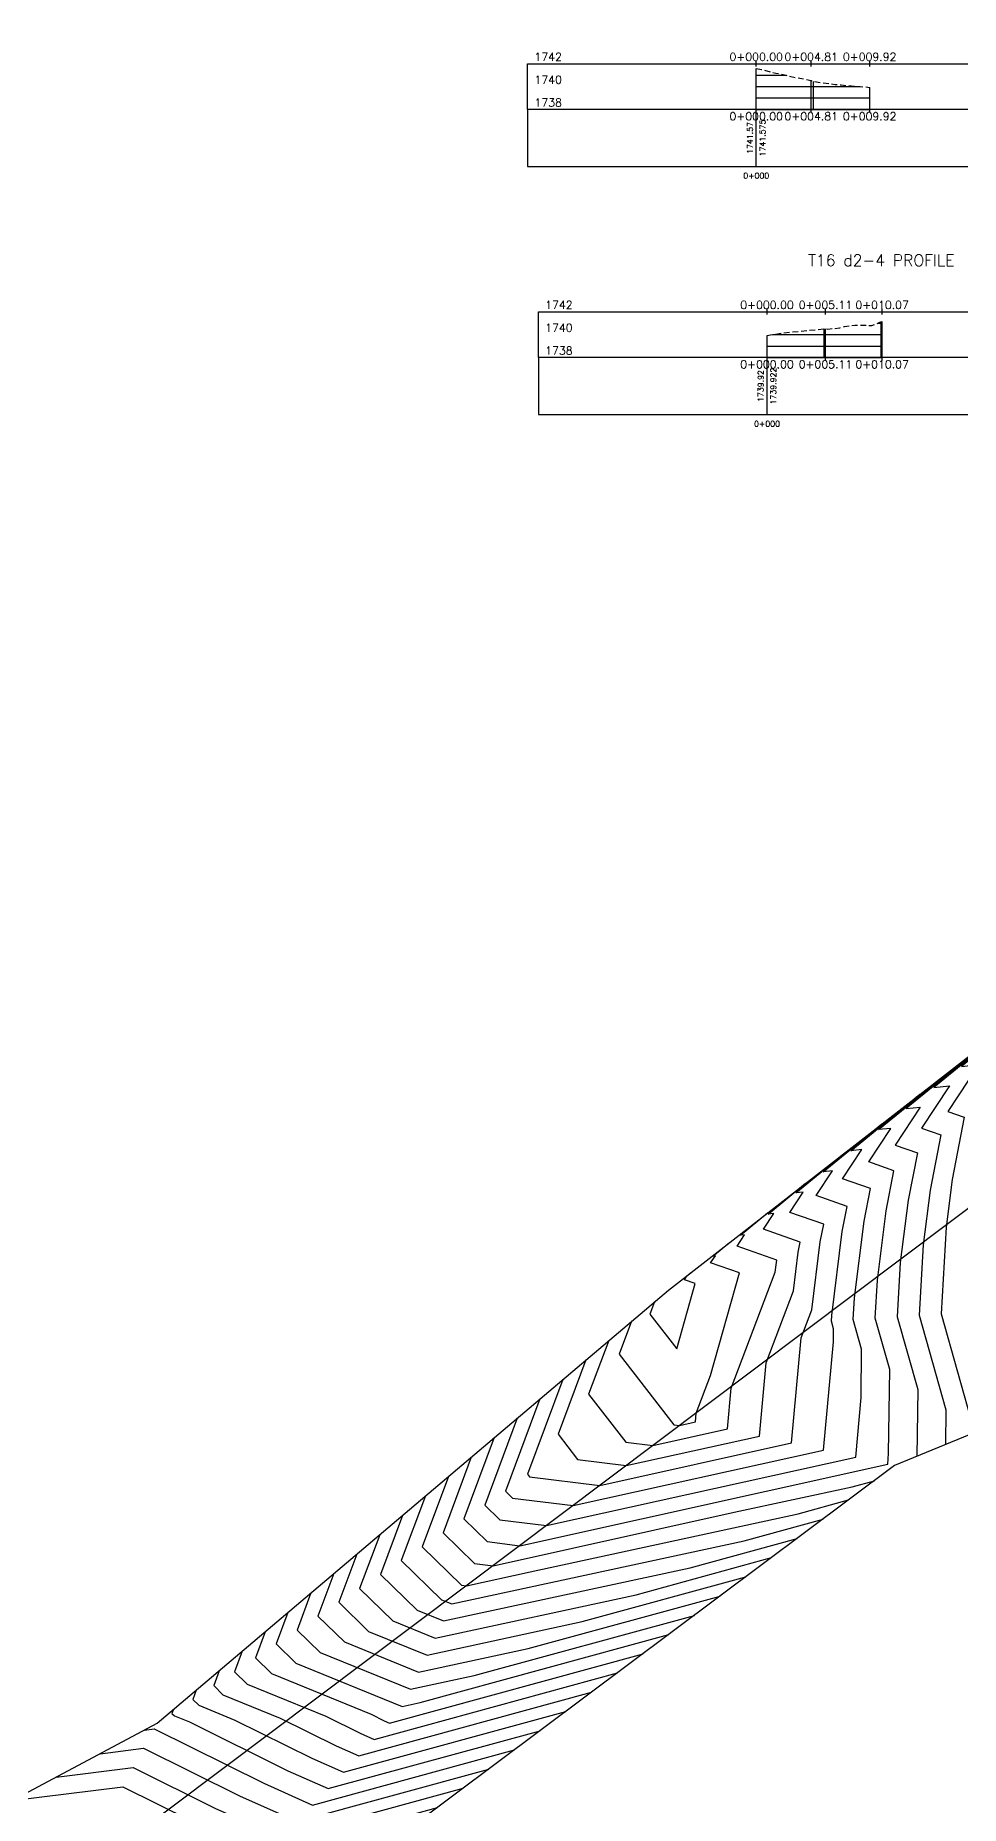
# Model space of a CAD drawing. Header units: metres. Extents: x 419533 to 423558, y 4805342 to 4807578.
# Drawn here: x 422802.8 to 422883.7, y 4807262.7 to 4807417.6 of the extents above; entities that cross this region are included whole.
import ezdxf

# ---------------------------------------------------------------- set-up
doc = ezdxf.new("R2010")
doc.units = ezdxf.units.M
doc.linetypes.add('DASHED', pattern=[0.75, 0.5, -0.25])
for name, color, linetype in [('C-ROAD-PROF', 1, 'DASHED'), ('C-ROAD-PROF-GRID-GEOM', 5, 'Continuous'), ('C-ROAD-PROF-GRID-MAJR', 8, 'Continuous'), ('C-ROAD-PROF-GRID-MINR', 8, 'Continuous'), ('C-ROAD-PROF-TEXT', 11, 'Continuous'), ('C-ROAD-PROF-TICK', 7, 'Continuous'), ('C-ROAD-PROF-TITL', 11, 'Continuous'), ('C-ROAD-PROF-TTLB', 5, 'Continuous'), ('C-TINN-BNDY', 110, 'Continuous'), ('C-TOPO-MAJR', 9, 'Continuous'), ('C-TOPO-MINR', 8, 'Continuous')]:
    doc.layers.add(name, color=color, linetype=linetype)
doc.styles.get("Standard").update_dxf_attribs({"font": 'simplex.shx'})

# ---------------------------------------------------------------- blocks, each defined once
blk = doc.blocks.new('tower_bases_layout_1')
at = {"color": 31, "lineweight": 30, "true_color": 0xffbd7a, "elevation": 1718.01}
blk.add_lwpolyline([(423449.83, 4807399.59), (423130.59, 4807500.11), (421950.92, 4806613), (421795.04, 4806430.99), (421305.02, 4806147.04), (421305.02, 4806147.04), (420630.08, 4805770.97), (419765.16, 4805549.54), (419617.36, 4805580.09)], dxfattribs=at)
blk = doc.blocks.new('leg_extensions_profiles_1')
at = {"layer": 'C-TINN-BNDY', "color": 110, "linetype": 'Continuous', "lineweight": -3, "flags": 128}
for points in [[(422172.4, 4806802.79), (422201.44, 4806820.08), (422251.05, 4806867.23), (422301.43, 4806898.88), (422367.29, 4806957.11), (422403.82, 4806979.96), (422487.95, 4807034.01), (422492.1, 4807036.74), (422549.12, 4807073.4), (422585.79, 4807109.09), (422612.12, 4807123.21), (422670.52, 4807165.95), (422709.26, 4807207.21), (422718.19, 4807218.52), (422723.23, 4807221.36), (422766.67, 4807244.99), (422813.42, 4807269.91), (422858.13, 4807307.81), (422917.4, 4807353.92), (422940.85, 4807374.03), (422981.22, 4807401.84), (423054.78, 4807456.97)], [(423078.77, 4807461.2), (423033.14, 4807416.13), (423026.41, 4807402.94), (423023.17, 4807397.27), (422979.4, 4807374.91), (422934.17, 4807330.43), (422885.07, 4807295.41), (422877.92, 4807292.45), (422800.6, 4807234.6), (422739.16, 4807184.67), (422670.36, 4807136.21), (422640.99, 4807115.07), (422591.91, 4807092), (422552.85, 4807047.84), (422506.52, 4807013.22), (422490.82, 4807004.03), (422435.8, 4806971.81), (422359.73, 4806920.46), (422308.03, 4806873.45), (422277.37, 4806842.43), (422235.26, 4806803.92), (422183.95, 4806768.39)]]:
    blk.add_lwpolyline(points, dxfattribs=at)
at = {"layer": 'C-TOPO-MAJR', "color": 9, "linetype": 'Continuous', "lineweight": -3, "flags": 128}
for points, elevation in [([(422844.9, 4807296.59), (422842.07, 4807289), (422843.4, 4807287.7), (422847.47, 4807287.2), (422874.52, 4807293.2), (422874.99, 4807298.4), (422875.03, 4807302.64), (422874.31, 4807305.22), (422874.42, 4807307.13), (422875.27, 4807313.84), (422875.81, 4807316.69), (422873.36, 4807317.55), (422875.04, 4807320.09), (422874.1, 4807320), (422880.14, 4807324.93)], 1725), ([(422854.92, 4807305.09), (422853.84, 4807302.2), (422858.6, 4807296.03), (422859.11, 4807295.96), (422860.5, 4807296.27), (422860.57, 4807297.04), (422861.82, 4807300.33), (422864.35, 4807309.3), (422861.83, 4807310.18), (422862.24, 4807310.79), (422862.01, 4807310.77), (422863.48, 4807311.97)], 1720), ([(422834.88, 4807288.1), (422832.95, 4807282.92), (422836.16, 4807279.79), (422838.46, 4807278.86), (422860.04, 4807283.52), (422869.41, 4807286.08)], 1730), ([(422824.86, 4807279.61), (422823.83, 4807276.85), (422825.54, 4807275.18), (422834.85, 4807271.39), (422836.42, 4807271.73), (422858.17, 4807277.67)], 1735), ([(422814.84, 4807271.11), (422814.71, 4807270.77), (422814.92, 4807270.56), (422816.24, 4807270.03), (422824.85, 4807265.75), (422828.36, 4807264.19), (422846.93, 4807269.26)], 1740)]:
    blk.add_lwpolyline(points, dxfattribs=dict(at, elevation=elevation))
at = {"layer": 'C-TOPO-MINR', "color": 8, "linetype": 'Continuous', "lineweight": -3, "flags": 128}
for points, elevation in [([(422893.47, 4807335.3), (422883.77, 4807327.37), (422885.28, 4807327.53), (422882.59, 4807323.44), (422884, 4807322.94), (422882.95, 4807317.47), (422882.42, 4807313.3), (422881.99, 4807305.73), (422884.85, 4807295.57), (422884.84, 4807295.32)], 1729), ([(422890.14, 4807332.71), (422881.36, 4807325.53), (422882.72, 4807325.67), (422880.28, 4807321.97), (422881.96, 4807321.38), (422881.03, 4807316.56), (422880.42, 4807311.76), (422880.07, 4807305.6), (422882.39, 4807297.34), (422882.36, 4807294.29)], 1728), ([(422886.81, 4807330.12), (422878.94, 4807323.69), (422880.16, 4807323.81), (422877.97, 4807320.49), (422879.91, 4807319.82), (422879.11, 4807315.66), (422878.42, 4807310.22), (422878.15, 4807305.47), (422879.94, 4807299.11), (422879.87, 4807293.26)], 1727), ([(422842.9, 4807294.9), (422840.24, 4807287.78), (422842.28, 4807285.8), (422845.14, 4807285.44), (422877.32, 4807292.58), (422877.4, 4807293.5), (422877.49, 4807300.87), (422876.23, 4807305.34), (422876.42, 4807308.68), (422877.19, 4807314.75), (422877.86, 4807318.25), (422875.67, 4807319.02), (422877.6, 4807321.95), (422876.52, 4807321.84), (422883.47, 4807327.52)], 1726), ([(422846.9, 4807298.29), (422843.89, 4807290.22), (422844.51, 4807289.61), (422849.8, 4807288.95), (422871.71, 4807293.81), (422872.57, 4807303.29), (422872.58, 4807304.41), (422872.39, 4807305.09), (422872.42, 4807305.59), (422873.34, 4807312.94), (422873.77, 4807315.13), (422871.06, 4807316.07), (422872.48, 4807318.23), (422871.68, 4807318.15), (422876.81, 4807322.34)], 1724), ([(422848.91, 4807299.99), (422845.81, 4807291.7), (422845.99, 4807291.47), (422852.13, 4807290.7), (422868.91, 4807294.43), (422869.74, 4807303.63), (422870.68, 4807306.09), (422871.42, 4807312.03), (422871.72, 4807313.56), (422868.75, 4807314.6), (422869.92, 4807316.37), (422869.27, 4807316.31), (422873.48, 4807319.75)], 1723), ([(422850.91, 4807301.69), (422848.49, 4807295.2), (422850.19, 4807292.99), (422854.45, 4807292.46), (422866.11, 4807295.04), (422866.68, 4807301.43), (422869.07, 4807307.73), (422869.5, 4807311.12), (422869.67, 4807312), (422866.44, 4807313.12), (422867.36, 4807314.51), (422866.85, 4807314.46), (422870.14, 4807317.16)], 1722), ([(422852.92, 4807303.39), (422851.16, 4807298.7), (422854.4, 4807294.51), (422856.78, 4807294.21), (422863.3, 4807295.66), (422863.63, 4807299.23), (422867.47, 4807309.37), (422867.58, 4807310.22), (422867.62, 4807310.43), (422864.14, 4807311.65), (422864.8, 4807312.65), (422864.43, 4807312.62), (422866.81, 4807314.56)], 1721), ([(422856.92, 4807306.79), (422856.52, 4807305.7), (422858.86, 4807302.66), (422860.48, 4807308.37), (422859.53, 4807308.7), (422859.68, 4807308.94), (422859.59, 4807308.93), (422860.15, 4807309.38)], 1719), ([(422840.89, 4807293.2), (422838.42, 4807286.57), (422841.17, 4807283.89), (422842.81, 4807283.69), (422863.89, 4807288.37), (422874.21, 4807290.6), (422876.15, 4807291.13)], 1727), ([(422838.89, 4807291.5), (422836.59, 4807285.35), (422840.05, 4807281.99), (422840.48, 4807281.94), (422846.04, 4807283.17), (422869.48, 4807288.24), (422873.9, 4807289.45)], 1728), ([(422836.88, 4807289.8), (422834.77, 4807284.14), (422838.29, 4807280.72), (422839.19, 4807280.35), (422864.76, 4807285.88), (422871.66, 4807287.76)], 1729), ([(422832.88, 4807286.4), (422831.12, 4807281.71), (422834.04, 4807278.87), (422837.74, 4807277.36), (422855.31, 4807281.16), (422867.16, 4807284.4)], 1731), ([(422830.87, 4807284.7), (422829.3, 4807280.49), (422831.91, 4807277.95), (422837.02, 4807275.87), (422850.59, 4807278.8), (422864.91, 4807282.72)], 1732), ([(422828.87, 4807283), (422827.48, 4807279.28), (422829.79, 4807277.02), (422836.29, 4807274.37), (422845.87, 4807276.44), (422862.66, 4807281.04)], 1733), ([(422826.86, 4807281.31), (422825.65, 4807278.06), (422827.67, 4807276.1), (422835.57, 4807272.88), (422841.14, 4807274.09), (422860.42, 4807279.35)], 1734), ([(422822.85, 4807277.91), (422822.01, 4807275.63), (422823.42, 4807274.25), (422832.15, 4807270.7), (422833.28, 4807270.13), (422833.75, 4807269.93), (422855.92, 4807275.99)], 1736), ([(422820.85, 4807276.21), (422820.18, 4807274.42), (422821.3, 4807273.33), (422828.17, 4807270.53), (422831.18, 4807269.04), (422832.4, 4807268.49), (422853.67, 4807274.31)], 1737), ([(422818.85, 4807274.51), (422818.36, 4807273.2), (422819.17, 4807272.41), (422824.19, 4807270.36), (422829.07, 4807267.94), (422831.05, 4807267.06), (422851.42, 4807272.63)], 1738), ([(422816.84, 4807272.81), (422816.53, 4807271.99), (422817.05, 4807271.49), (422820.22, 4807270.19), (422826.96, 4807266.85), (422829.71, 4807265.62), (422849.17, 4807270.94)], 1739), ([(422812.3, 4807269.31), (422813.15, 4807269.42), (422822.74, 4807264.66), (422827.01, 4807262.75), (422844.68, 4807267.58)], 1741), ([(422808.44, 4807267.25), (422812.23, 4807267.73), (422820.63, 4807263.56), (422825.66, 4807261.31), (422842.43, 4807265.9)], 1742), ([(422804.58, 4807265.2), (422811.32, 4807266.04), (422818.52, 4807262.46), (422824.32, 4807259.88), (422840.18, 4807264.22)], 1743), ([(422800.72, 4807263.14), (422810.4, 4807264.35), (422816.41, 4807261.37), (422822.97, 4807258.44), (422837.93, 4807262.53)], 1744)]:
    blk.add_lwpolyline(points, dxfattribs=dict(at, elevation=elevation))

msp = doc.modelspace()

# ---------------------------------------------------------------- linework, layer by layer
at = {"layer": 'C-ROAD-PROF', "color": 1, "linetype": 'DASHED', "lineweight": -3, "flags": 128}
for points in [[(422865.82, 4807414.67), (422866.28, 4807414.58), (422867.54, 4807414.27), (422868.44, 4807414.09), (422868.64, 4807414.01), (422870.62, 4807413.63), (422870.63, 4807413.62), (422870.63, 4807413.61), (422870.63, 4807413.61), (422870.85, 4807413.53), (422872.73, 4807413.28), (422873.25, 4807413.23), (422874.69, 4807413.1), (422875.34, 4807413.07), (422875.74, 4807413.02)], [(422866.76, 4807391.31), (422867.08, 4807391.36), (422868.16, 4807391.54), (422871.87, 4807391.91), (422871.87, 4807391.91), (422871.87, 4807391.91), (422871.87, 4807391.92), (422872.07, 4807391.88), (422873.13, 4807391.98), (422873.55, 4807392.1), (422874.43, 4807392.21), (422875.52, 4807392.21), (422875.92, 4807392.19), (422876.26, 4807392.31), (422876.63, 4807392.48), (422876.83, 4807392.55)]]:
    msp.add_lwpolyline(points, dxfattribs=at)
at = {"layer": 'C-ROAD-PROF-GRID-GEOM', "color": 5, "linetype": 'Continuous', "lineweight": -3}
for p, q in [((422865.82, 4807411.09), (422865.82, 4807414.67)), ((422870.63, 4807411.09), (422870.63, 4807413.61)), ((422875.74, 4807411.09), (422875.74, 4807413.02)), ((422876.83, 4807389.39), (422876.83, 4807392.55)), ((422866.76, 4807389.39), (422866.76, 4807391.31)), ((422871.87, 4807389.39), (422871.87, 4807391.91))]:
    msp.add_line(p, q, dxfattribs=at)
at = {"layer": 'C-ROAD-PROF-GRID-MAJR', "color": 8, "linetype": 'Continuous', "lineweight": -3}
for p, q in [((422865.82, 4807411.09), (422865.82, 4807414.67)), ((422865.82, 4807413.09), (422874.9, 4807413.09)), ((422865.82, 4807411.09), (422875.74, 4807411.09)), ((422866.76, 4807389.39), (422866.76, 4807391.31)), ((422867.25, 4807391.39), (422876.83, 4807391.39)), ((422866.76, 4807389.39), (422876.83, 4807389.39))]:
    msp.add_line(p, q, dxfattribs=at)
at = {"layer": 'C-ROAD-PROF-GRID-MINR', "color": 8, "linetype": 'Continuous', "lineweight": -3}
for p, q in [((422865.82, 4807414.09), (422868.43, 4807414.09)), ((422870.82, 4807411.09), (422870.82, 4807413.54)), ((422865.82, 4807412.09), (422875.74, 4807412.09)), ((422876.43, 4807392.39), (422876.83, 4807392.39)), ((422876.76, 4807389.39), (422876.76, 4807392.53)), ((422871.76, 4807389.39), (422871.76, 4807391.9)), ((422866.76, 4807390.39), (422876.83, 4807390.39))]:
    msp.add_line(p, q, dxfattribs=at)
at = {"layer": 'C-ROAD-PROF-TEXT', "color": 11, "linetype": 'Continuous', "lineweight": -3}
for p, q in [((422865.82, 4807414.84), (422865.82, 4807415.34)), ((422870.63, 4807414.84), (422870.63, 4807415.34)), ((422875.74, 4807414.84), (422875.74, 4807415.34)), ((422865.82, 4807410.84), (422865.82, 4807411.34)), ((422870.63, 4807410.84), (422870.63, 4807411.34)), ((422875.74, 4807410.84), (422875.74, 4807411.34)), ((422866.76, 4807393.14), (422866.76, 4807393.64)), ((422871.87, 4807393.14), (422871.87, 4807393.64)), ((422876.83, 4807393.14), (422876.83, 4807393.64)), ((422866.76, 4807389.14), (422866.76, 4807389.64)), ((422871.87, 4807389.14), (422871.87, 4807389.64)), ((422876.83, 4807389.14), (422876.83, 4807389.64))]:
    msp.add_line(p, q, dxfattribs=at)
at = {"layer": 'C-ROAD-PROF-TICK', "color": 7, "linetype": 'Continuous', "lineweight": -3}
for p, q in [((422865.82, 4807406.09), (422865.82, 4807411.09)), ((422866.76, 4807384.39), (422866.76, 4807389.39))]:
    msp.add_line(p, q, dxfattribs=at)
at = {"layer": 'C-ROAD-PROF-TTLB', "color": 5, "linetype": 'Continuous', "lineweight": -3}
for p, q in [((422845.82, 4807411.09), (422845.82, 4807415.09)), ((422845.82, 4807415.09), (422905.82, 4807415.09)), ((422846.76, 4807389.39), (422846.76, 4807393.39)), ((422846.76, 4807393.39), (422906.76, 4807393.39))]:
    msp.add_line(p, q, dxfattribs=at)
for points in [[(422845.82, 4807406.09), (422905.82, 4807406.09), (422905.82, 4807411.09), (422845.82, 4807411.09)], [(422846.76, 4807384.39), (422906.76, 4807384.39), (422906.76, 4807389.39), (422846.76, 4807389.39)]]:
    msp.add_3dface(points, dxfattribs=at)
at = {"layer": 'C-TOPO-MAJR', "color": 9, "linetype": 'Continuous', "lineweight": -3, "flags": 128}
for points, elevation in [([(422844.9, 4807296.59), (422842.07, 4807289), (422843.4, 4807287.7), (422847.47, 4807287.2), (422874.52, 4807293.2), (422874.99, 4807298.4), (422875.03, 4807302.64), (422874.31, 4807305.22), (422874.42, 4807307.13), (422875.27, 4807313.84), (422875.81, 4807316.69), (422873.36, 4807317.55), (422875.04, 4807320.09), (422874.1, 4807320), (422880.14, 4807324.93)], 1725), ([(422854.92, 4807305.09), (422853.84, 4807302.2), (422858.6, 4807296.03), (422859.11, 4807295.96), (422860.5, 4807296.27), (422860.57, 4807297.04), (422861.82, 4807300.33), (422864.35, 4807309.3), (422861.83, 4807310.18), (422862.24, 4807310.79), (422862.01, 4807310.77), (422863.48, 4807311.97)], 1720), ([(422834.88, 4807288.1), (422832.95, 4807282.92), (422836.16, 4807279.79), (422838.46, 4807278.86), (422860.04, 4807283.52), (422869.41, 4807286.08)], 1730), ([(422824.86, 4807279.61), (422823.83, 4807276.85), (422825.54, 4807275.18), (422834.85, 4807271.39), (422836.42, 4807271.73), (422858.17, 4807277.67)], 1735), ([(422814.84, 4807271.11), (422814.71, 4807270.77), (422814.92, 4807270.56), (422816.24, 4807270.03), (422824.85, 4807265.75), (422828.36, 4807264.19), (422846.93, 4807269.26)], 1740)]:
    msp.add_lwpolyline(points, dxfattribs=dict(at, elevation=elevation))
at = {"layer": 'C-TOPO-MINR', "color": 8, "linetype": 'Continuous', "lineweight": -3, "flags": 128}
for points, elevation in [([(422893.47, 4807335.3), (422883.77, 4807327.37), (422885.28, 4807327.53), (422882.59, 4807323.44), (422884, 4807322.94), (422882.95, 4807317.47), (422882.42, 4807313.3), (422881.99, 4807305.73), (422884.85, 4807295.57), (422884.84, 4807295.32)], 1729), ([(422890.14, 4807332.71), (422881.36, 4807325.53), (422882.72, 4807325.67), (422880.28, 4807321.97), (422881.96, 4807321.38), (422881.03, 4807316.56), (422880.42, 4807311.76), (422880.07, 4807305.6), (422882.39, 4807297.34), (422882.36, 4807294.29)], 1728), ([(422886.81, 4807330.12), (422878.94, 4807323.69), (422880.16, 4807323.81), (422877.97, 4807320.49), (422879.91, 4807319.82), (422879.11, 4807315.66), (422878.42, 4807310.22), (422878.15, 4807305.47), (422879.94, 4807299.11), (422879.87, 4807293.26)], 1727), ([(422842.9, 4807294.9), (422840.24, 4807287.78), (422842.28, 4807285.8), (422845.14, 4807285.44), (422877.32, 4807292.58), (422877.4, 4807293.5), (422877.49, 4807300.87), (422876.23, 4807305.34), (422876.42, 4807308.68), (422877.19, 4807314.75), (422877.86, 4807318.25), (422875.67, 4807319.02), (422877.6, 4807321.95), (422876.52, 4807321.84), (422883.47, 4807327.52)], 1726), ([(422846.9, 4807298.29), (422843.89, 4807290.22), (422844.51, 4807289.61), (422849.8, 4807288.95), (422871.71, 4807293.81), (422872.57, 4807303.29), (422872.58, 4807304.41), (422872.39, 4807305.09), (422872.42, 4807305.59), (422873.34, 4807312.94), (422873.77, 4807315.13), (422871.06, 4807316.07), (422872.48, 4807318.23), (422871.68, 4807318.15), (422876.81, 4807322.34)], 1724), ([(422848.91, 4807299.99), (422845.81, 4807291.7), (422845.99, 4807291.47), (422852.13, 4807290.7), (422868.91, 4807294.43), (422869.74, 4807303.63), (422870.68, 4807306.09), (422871.42, 4807312.03), (422871.72, 4807313.56), (422868.75, 4807314.6), (422869.92, 4807316.37), (422869.27, 4807316.31), (422873.48, 4807319.75)], 1723), ([(422850.91, 4807301.69), (422848.49, 4807295.2), (422850.19, 4807292.99), (422854.45, 4807292.46), (422866.11, 4807295.04), (422866.68, 4807301.43), (422869.07, 4807307.73), (422869.5, 4807311.12), (422869.67, 4807312), (422866.44, 4807313.12), (422867.36, 4807314.51), (422866.85, 4807314.46), (422870.14, 4807317.16)], 1722), ([(422852.92, 4807303.39), (422851.16, 4807298.7), (422854.4, 4807294.51), (422856.78, 4807294.21), (422863.3, 4807295.66), (422863.63, 4807299.23), (422867.47, 4807309.37), (422867.58, 4807310.22), (422867.62, 4807310.43), (422864.14, 4807311.65), (422864.8, 4807312.65), (422864.43, 4807312.62), (422866.81, 4807314.56)], 1721), ([(422856.92, 4807306.79), (422856.52, 4807305.7), (422858.86, 4807302.66), (422860.48, 4807308.37), (422859.53, 4807308.7), (422859.68, 4807308.94), (422859.59, 4807308.93), (422860.15, 4807309.38)], 1719), ([(422840.89, 4807293.2), (422838.42, 4807286.57), (422841.17, 4807283.89), (422842.81, 4807283.69), (422863.89, 4807288.37), (422874.21, 4807290.6), (422876.15, 4807291.13)], 1727), ([(422838.89, 4807291.5), (422836.59, 4807285.35), (422840.05, 4807281.99), (422840.48, 4807281.94), (422846.04, 4807283.17), (422869.48, 4807288.24), (422873.9, 4807289.45)], 1728), ([(422836.88, 4807289.8), (422834.77, 4807284.14), (422838.29, 4807280.72), (422839.19, 4807280.35), (422864.76, 4807285.88), (422871.66, 4807287.76)], 1729), ([(422832.88, 4807286.4), (422831.12, 4807281.71), (422834.04, 4807278.87), (422837.74, 4807277.36), (422855.31, 4807281.16), (422867.16, 4807284.4)], 1731), ([(422830.87, 4807284.7), (422829.3, 4807280.49), (422831.91, 4807277.95), (422837.02, 4807275.87), (422850.59, 4807278.8), (422864.91, 4807282.72)], 1732), ([(422828.87, 4807283), (422827.48, 4807279.28), (422829.79, 4807277.02), (422836.29, 4807274.37), (422845.87, 4807276.44), (422862.66, 4807281.04)], 1733), ([(422826.86, 4807281.31), (422825.65, 4807278.06), (422827.67, 4807276.1), (422835.57, 4807272.88), (422841.14, 4807274.09), (422860.42, 4807279.35)], 1734), ([(422822.85, 4807277.91), (422822.01, 4807275.63), (422823.42, 4807274.25), (422832.15, 4807270.7), (422833.28, 4807270.13), (422833.75, 4807269.93), (422855.92, 4807275.99)], 1736), ([(422820.85, 4807276.21), (422820.18, 4807274.42), (422821.3, 4807273.33), (422828.17, 4807270.53), (422831.18, 4807269.04), (422832.4, 4807268.49), (422853.67, 4807274.31)], 1737), ([(422818.85, 4807274.51), (422818.36, 4807273.2), (422819.17, 4807272.41), (422824.19, 4807270.36), (422829.07, 4807267.94), (422831.05, 4807267.06), (422851.42, 4807272.63)], 1738), ([(422816.84, 4807272.81), (422816.53, 4807271.99), (422817.05, 4807271.49), (422820.22, 4807270.19), (422826.96, 4807266.85), (422829.71, 4807265.62), (422849.17, 4807270.94)], 1739), ([(422812.3, 4807269.31), (422813.15, 4807269.42), (422822.74, 4807264.66), (422827.01, 4807262.75), (422844.68, 4807267.58)], 1741), ([(422808.44, 4807267.25), (422812.23, 4807267.73), (422820.63, 4807263.56), (422825.66, 4807261.31), (422842.43, 4807265.9)], 1742), ([(422804.58, 4807265.2), (422811.32, 4807266.04), (422818.52, 4807262.46), (422824.32, 4807259.88), (422840.18, 4807264.22)], 1743), ([(422800.72, 4807263.14), (422810.4, 4807264.35), (422816.41, 4807261.37), (422822.97, 4807258.44), (422837.93, 4807262.53)], 1744)]:
    msp.add_lwpolyline(points, dxfattribs=dict(at, elevation=elevation))

# ---------------------------------------------------------------- block references
for name in ['leg_extensions_profiles_1', 'tower_bases_layout_1']:
    msp.add_blockref(name, (0, 0))

# ---------------------------------------------------------------- texts
at = {"layer": 'C-ROAD-PROF-TEXT', "color": 11, "linetype": 'Continuous', "lineweight": -3}
for s, insert, char_height, attachment_point in [('1742', (422848.82, 4807415.69), 0.7, 6), ('0+000.00', (422865.82, 4807415.34), 0.7, 8), ('0+004.81', (422870.63, 4807415.34), 0.7, 8), ('0+009.92', (422875.74, 4807415.34), 0.7, 8), ('1740', (422848.82, 4807413.69), 0.7, 6), ('1738', (422848.82, 4807411.69), 0.7, 6), ('0+000.00', (422865.82, 4807410.84), 0.7, 2), ('0+004.81', (422870.63, 4807410.84), 0.7, 2), ('0+009.92', (422875.74, 4807410.84), 0.7, 2), ('0+000', (422865.82, 4807405.54), 0.5, 2), ('1742', (422849.76, 4807393.99), 0.7, 6), ('0+000.00', (422866.76, 4807393.64), 0.7, 8), ('0+005.11', (422871.87, 4807393.64), 0.7, 8), ('0+010.07', (422876.83, 4807393.64), 0.7, 8), ('1740', (422849.76, 4807391.99), 0.7, 6), ('1738', (422849.76, 4807389.99), 0.7, 6), ('0+000.00', (422866.76, 4807389.14), 0.7, 2), ('0+005.11', (422871.87, 4807389.14), 0.7, 2), ('0+010.07', (422876.83, 4807389.14), 0.7, 2), ('0+000', (422866.76, 4807383.84), 0.5, 2)]:
    msp.add_mtext(s, dxfattribs=dict(at, insert=insert, char_height=char_height, attachment_point=attachment_point))
at = {"layer": 'C-ROAD-PROF-TEXT', "color": 11, "linetype": 'Continuous', "lineweight": -3, "char_height": 0.5, "rotation": 90}
for s, insert, attachment_point in [('1741.57', (422865.52, 4807408.59), 8), ('1741.575', (422866.12, 4807408.59), 2), ('1739.92', (422866.46, 4807386.89), 8), ('1739.922', (422867.06, 4807386.89), 2)]:
    msp.add_mtext(s, dxfattribs=dict(at, insert=insert, attachment_point=attachment_point))
at = {"layer": 'C-ROAD-PROF-TITL', "color": 11, "linetype": 'Continuous', "lineweight": -3, "insert": (422876.76, 4807397.39), "char_height": 1, "attachment_point": 8}
msp.add_mtext('T16 d2-4 PROFILE', dxfattribs=at)

doc.saveas('drawing.dxf')
